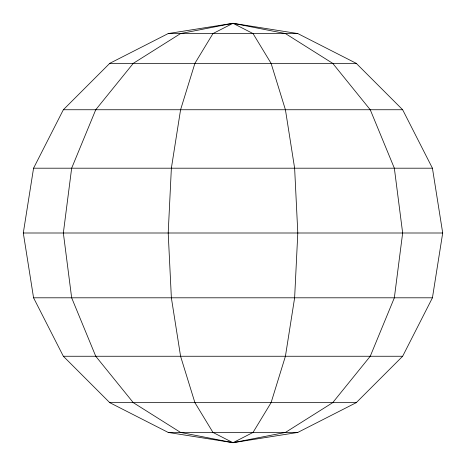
<?xml version="1.0" encoding="UTF-8"?>
<svg xmlns="http://www.w3.org/2000/svg" width="466" height="466" viewBox="0 0 466 466"><rect width="100%" height="100%" fill="white"/><g stroke="black" fill="none" stroke-linecap="round" stroke-linejoin="round"><path stroke-width="0.7" d="M23.3 233L33.564 168.197L63.347 109.743L109.743 63.347L168.197 33.564L233 23.3L297.803 33.564L356.257 63.347L402.653 109.743L432.436 168.197L442.7 233L432.436 297.803L402.653 356.257L356.257 402.653L297.803 432.436L233 442.7L168.197 432.436L109.743 402.653L63.347 356.257L33.564 297.803L23.3 233L442.7 233M168.197 33.564L297.803 33.564M109.743 63.347L356.257 63.347M63.347 109.743L402.653 109.743M33.564 168.197L432.436 168.197M33.564 297.803L432.436 297.803M63.347 356.257L402.653 356.257M109.743 402.653L356.257 402.653M168.197 432.436L297.803 432.436M171.371 168.197L168.197 233L171.371 297.803L180.575 356.257L194.91 402.653L212.974 432.436L233 442.7L285.425 432.436L332.718 402.653L370.249 356.257L394.347 297.803L402.653 233L394.347 168.197L370.249 109.743L332.718 63.347L285.425 33.564L233 23.3L180.575 33.564L133.282 63.347L95.751 109.743L71.653 168.197L63.347 233L71.653 297.803L95.751 356.257L133.282 402.653L180.575 432.436L233 442.7L253.026 432.436L271.09 402.653L285.425 356.257L294.629 297.803L297.803 233L294.629 168.197L285.425 109.743L271.09 63.347L253.026 33.564L233 23.3L212.974 33.564L194.91 63.347L180.575 109.743L171.371 168.197"/></g></svg>
